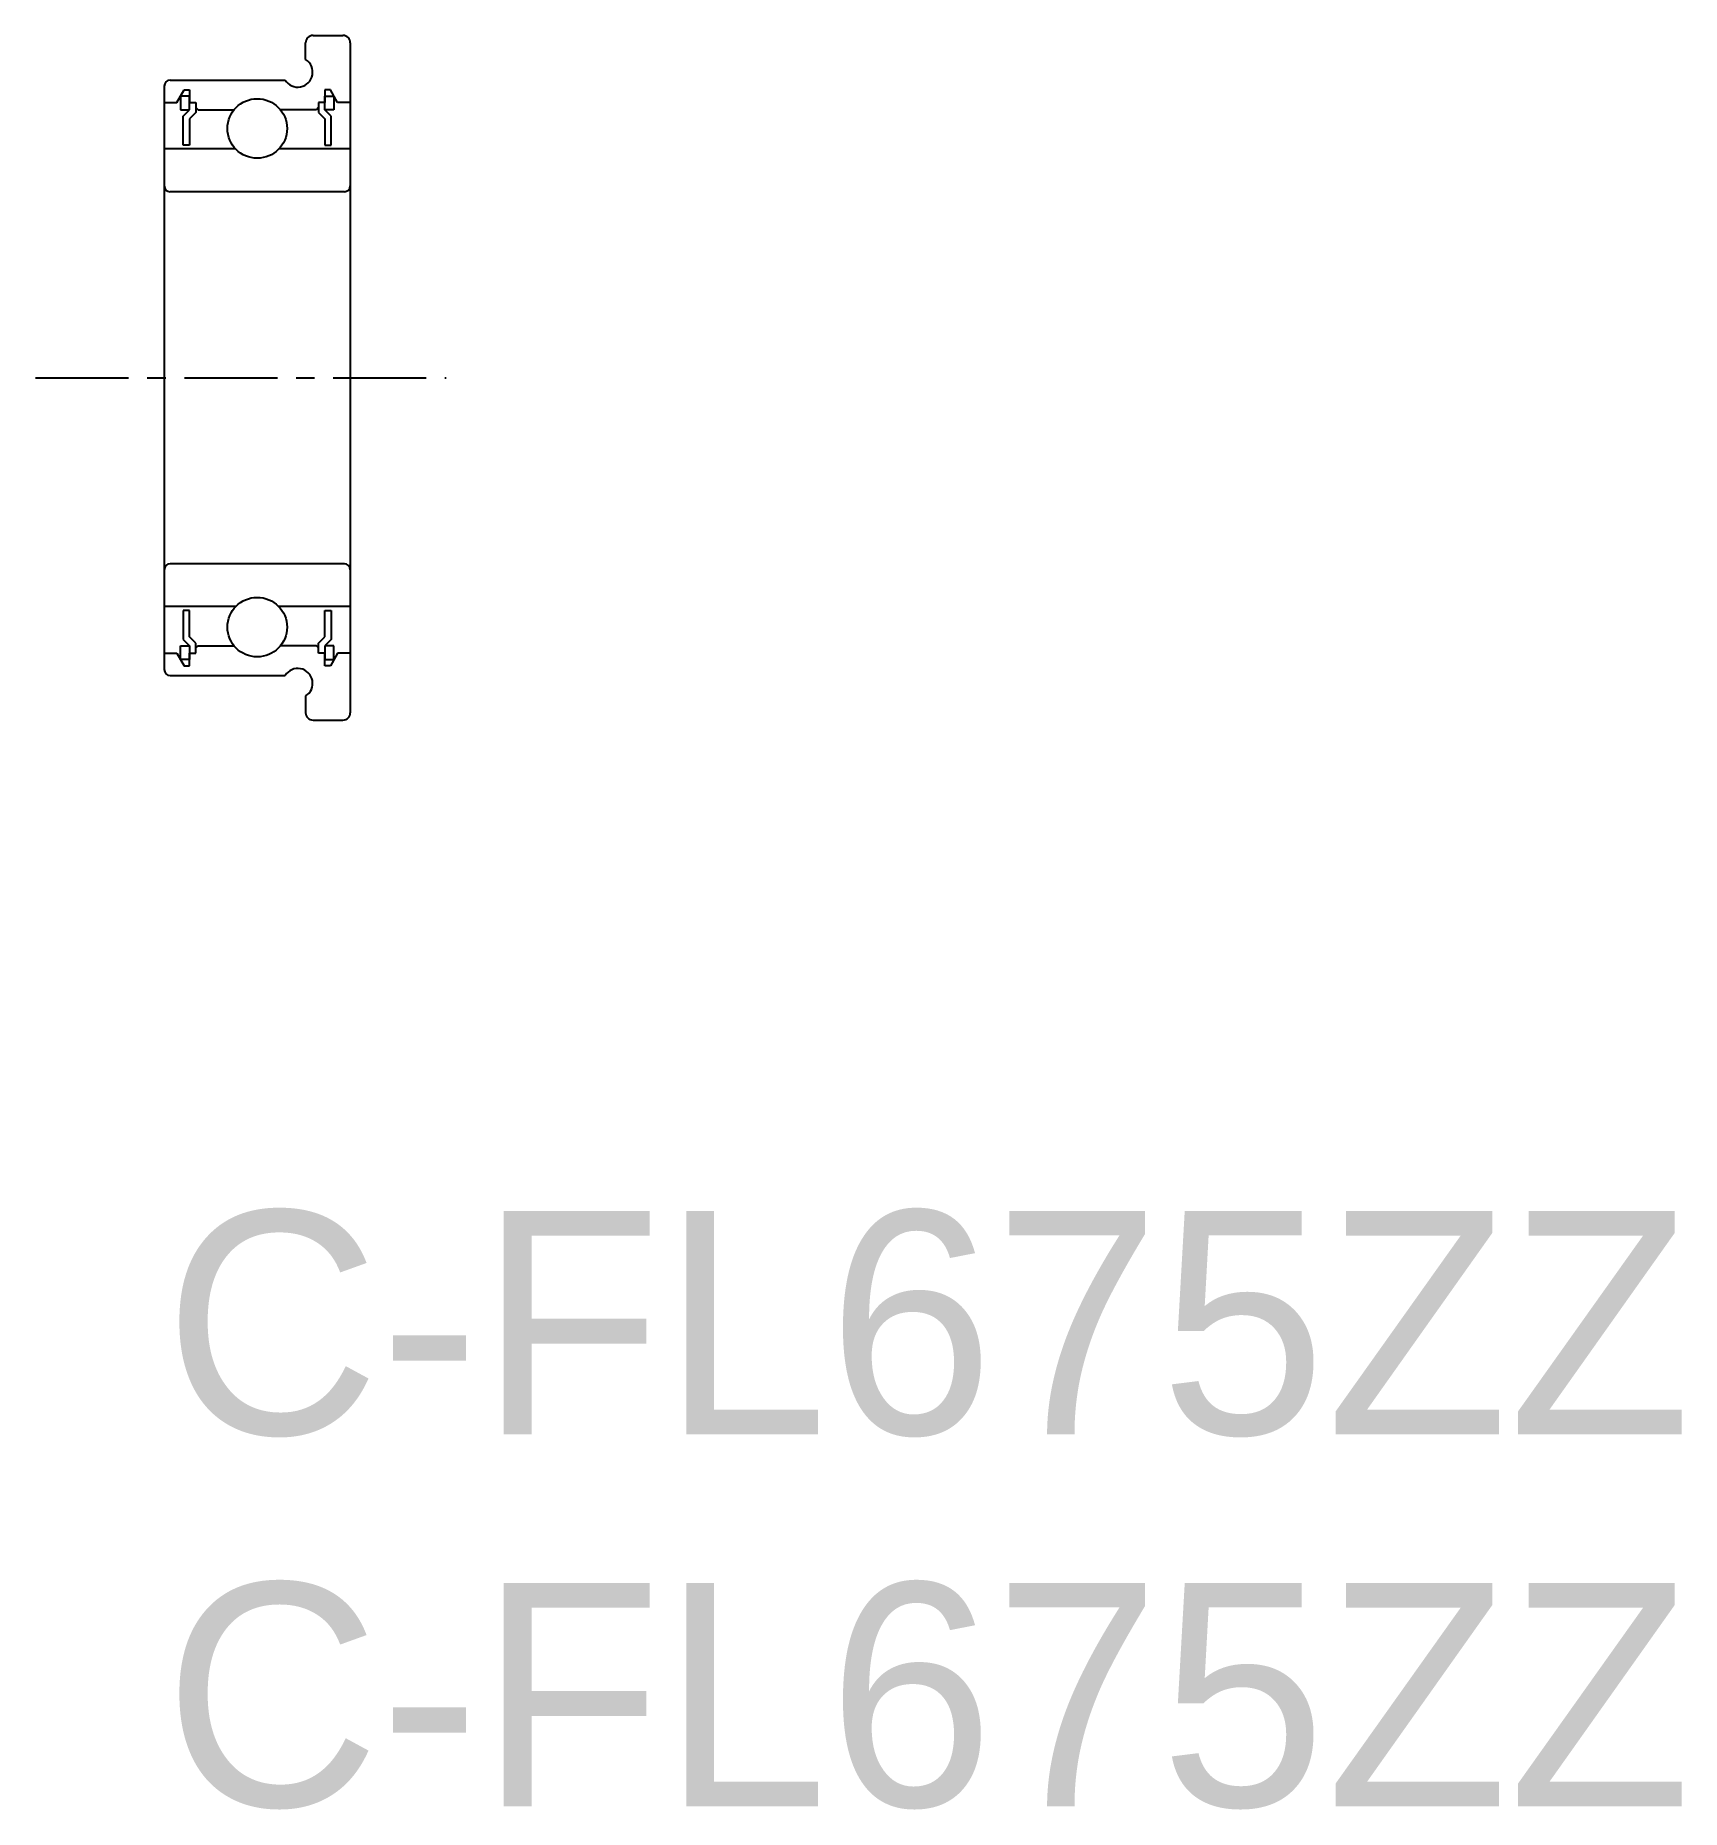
# Model space of a CAD drawing. Extents: x -1.7 to 20.4, y -8 to 15.8.
import ezdxf

# ---------------------------------------------------------------- set-up
doc = ezdxf.new("R2010")
doc.units = 0
doc.linetypes.add('CENTER', pattern=[2, 1.25, -0.25, 0.25, -0.25])
doc.layers.get('0').update_dxf_attribs({"linetype": 'CONTINUOUS'})
doc.layers.add('CENTER', color=1, linetype='CENTER')

msp = doc.modelspace()

# ---------------------------------------------------------------- linework, layer by layer
at = {"color": 7, "linetype": 'CONTINUOUS'}
for p, q in [((2, 15.796), (2.4, 15.796)), ((1.9, 15.471), (1.9, 15.696)), ((2.5, 15.696), (2.5, 6.696)), ((0, 15.116), (0, 7.276)), ((0.08, 15.196), (1.624, 15.196)), ((0.17, 14.896), (0.268, 15.066)), ((0.268, 15.066), (0.34, 15.066)), ((0.34, 15.066), (0.34, 14.896)), ((2.232, 15.066), (2.16, 15.066)), ((2.16, 15.066), (2.16, 14.896)), ((2.33, 14.896), (2.232, 15.066)), ((0, 14.896), (0.17, 14.896)), ((0.219, 14.981), (0.219, 14.796)), ((0.34, 14.981), (0.219, 14.981)), ((0.219, 14.796), (0.34, 14.796)), ((0.255, 14.711), (0.34, 14.796)), ((0.34, 14.796), (0.34, 14.981)), ((0.34, 14.896), (0.425, 14.896)), ((0.425, 14.896), (0.425, 14.761)), ((0.425, 14.826), (0.455, 14.796)), ((0.455, 14.796), (0.938, 14.796)), ((2.045, 14.796), (1.562, 14.796)), ((2.075, 14.826), (2.045, 14.796)), ((2.075, 14.896), (2.075, 14.761)), ((2.16, 14.896), (2.075, 14.896)), ((2.16, 14.796), (2.16, 14.981)), ((2.16, 14.981), (2.281, 14.981)), ((2.281, 14.796), (2.16, 14.796)), ((2.245, 14.711), (2.16, 14.796)), ((2.281, 14.981), (2.281, 14.796)), ((2.5, 14.896), (2.33, 14.896)), ((0.255, 14.323), (0.255, 14.711)), ((0.425, 14.761), (0.34, 14.676)), ((0.34, 14.676), (0.34, 14.323)), ((2.075, 14.761), (2.16, 14.676)), ((2.16, 14.676), (2.16, 14.323)), ((2.245, 14.323), (2.245, 14.711)), ((0.34, 14.323), (0.255, 14.323)), ((2.16, 14.323), (2.245, 14.323)), ((0.96, 14.271), (0, 14.271)), ((2.5, 14.271), (1.54, 14.271)), ((2.42, 13.696), (0.08, 13.696)), ((2.42, 8.696), (0.08, 8.696)), ((0.96, 8.121), (0, 8.121)), ((2.5, 8.121), (1.54, 8.121)), ((0.34, 8.068), (0.255, 8.068)), ((0.255, 8.068), (0.255, 7.681)), ((0.34, 7.716), (0.34, 8.068)), ((2.16, 8.068), (2.245, 8.068)), ((2.16, 7.716), (2.16, 8.068)), ((2.245, 8.068), (2.245, 7.681)), ((0.255, 7.681), (0.34, 7.596)), ((0.425, 7.631), (0.34, 7.716)), ((0.425, 7.496), (0.425, 7.631)), ((2.075, 7.631), (2.16, 7.716)), ((2.075, 7.496), (2.075, 7.631)), ((2.245, 7.681), (2.16, 7.596)), ((0, 7.496), (0.17, 7.496)), ((0.17, 7.496), (0.268, 7.326)), ((0.219, 7.596), (0.34, 7.596)), ((0.219, 7.411), (0.219, 7.596)), ((0.34, 7.411), (0.219, 7.411)), ((0.34, 7.596), (0.34, 7.411)), ((0.34, 7.496), (0.425, 7.496)), ((0.34, 7.326), (0.34, 7.496)), ((0.425, 7.566), (0.455, 7.596)), ((0.455, 7.596), (0.938, 7.596)), ((2.045, 7.596), (1.562, 7.596)), ((2.075, 7.566), (2.045, 7.596)), ((2.16, 7.496), (2.075, 7.496)), ((2.281, 7.596), (2.16, 7.596)), ((2.16, 7.596), (2.16, 7.411)), ((2.16, 7.326), (2.16, 7.496)), ((2.16, 7.411), (2.281, 7.411)), ((2.33, 7.496), (2.232, 7.326)), ((2.281, 7.411), (2.281, 7.596)), ((2.281, 7.411), (2.281, 7.411)), ((2.305, 7.453), (2.305, 7.453)), ((2.5, 7.496), (2.33, 7.496)), ((0.08, 7.196), (1.624, 7.196)), ((0.268, 7.326), (0.34, 7.326)), ((2.232, 7.326), (2.16, 7.326)), ((1.9, 6.92), (1.9, 6.696)), ((2, 6.596), (2.4, 6.596))]:
    msp.add_line(p, q, dxfattribs=at)
for centre in [(1.25, 14.546), (1.25, 7.846)]:
    msp.add_circle(centre, 0.4, dxfattribs=at)
for centre, radius, start, end in [((2, 15.696), 0.1, 90, 180), ((2.4, 15.696), 0.1, 0, 90), ((1.794, 15.302), 0.2, 212.0291, 57.9709), ((0.08, 15.116), 0.08, 90, 180), ((0.08, 13.776), 0.08, 180, 270), ((2.42, 13.776), 0.08, 270, 0), ((0.08, 8.616), 0.08, 90, 180), ((2.42, 8.616), 0.08, 0, 90), ((0.08, 7.276), 0.08, 180, 270), ((1.794, 7.09), 0.2, 302.0291, 147.9709), ((2, 6.696), 0.1, 180, 270), ((2.4, 6.696), 0.1, 270, 0)]:
    msp.add_arc(centre, radius, start, end, dxfattribs=at)
at = {"layer": 'CENTER', "color": 1, "linetype": 'CENTER'}
msp.add_line((-1.729, 11.196), (3.787, 11.196), dxfattribs=at)

# ---------------------------------------------------------------- texts
at = {"color": 7, "linetype": 'CONTINUOUS'}
for p in [(0, -3), (0, -8)]:
    msp.add_text('C-FL675ZZ', height=3, dxfattribs=at).set_placement(p)

doc.saveas('drawing.dxf')
